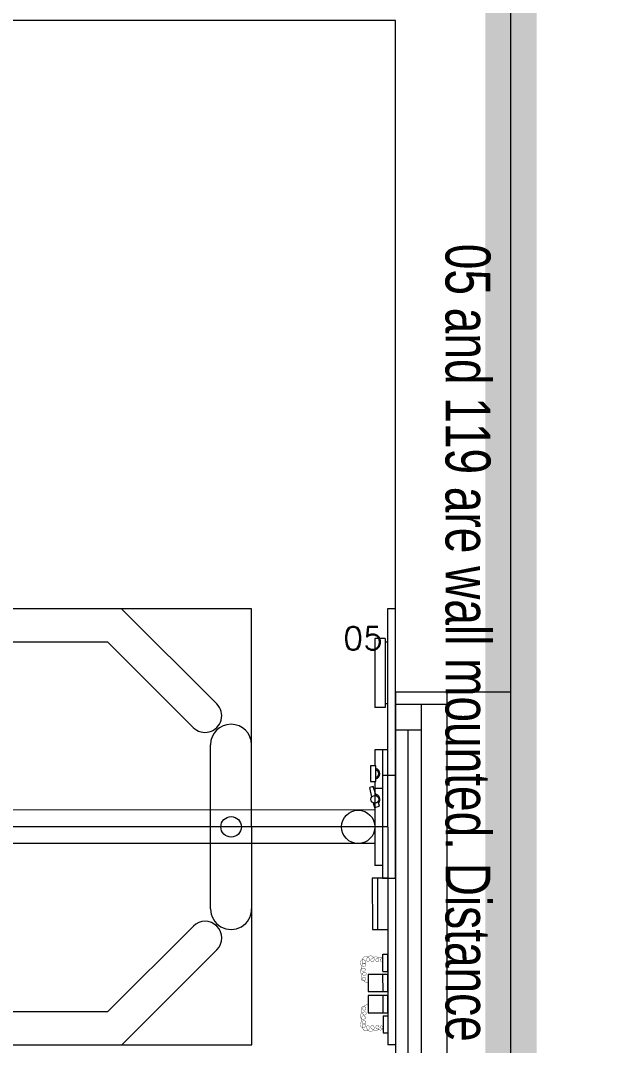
# Model space of a CAD drawing. Header units: metres. Extents: x 75097 to 220762, y -1557923 to -1361206.
# Drawn here: x 174303 to 175458, y -1417277 to -1415279 of the extents above; entities that cross this region are included whole.
import ezdxf

# ---------------------------------------------------------------- set-up
doc = ezdxf.new("R2010")
doc.units = ezdxf.units.M
doc.linetypes.add('DASHED2', pattern=[0.375, 0.25, -0.125])
doc.layers.get('0').update_dxf_attribs({"lineweight": 0})
for name, color, linetype, lineweight in [('A-100 - Copy$0$Aluminum', 8, 'Continuous', 0), ('A-100 - Copy$0$Medical Equipment and Furniture', 8, 'Continuous', 0), ('A-100 - Copy$0$Medical Equipment and Furniture1', 8, 'Continuous', 5), ('A-100 - Copy$0$Proj', 8, 'Continuous', 0), ('A-100 - Copy$0$Walls', 8, 'Continuous', 0)]:
    doc.layers.add(name, color=color, linetype=linetype, lineweight=lineweight)
doc.layers.add('E-POWR', color=7, linetype='Continuous', lineweight=9, true_color=0x4e7e3e)
doc.styles.add('A-100 - Copy$0$list_ghTextstyle', font='romans.shx', dxfattribs={"height": 0.25})
doc.styles.add('A-100 - Copy$0$X3G_ENTITY_257CFD', font='swisscl.ttf', dxfattribs={"height": 200})

# ---------------------------------------------------------------- blocks, each defined once
blk = doc.blocks.new('*X149')
for p, q in [((5, 3), (5, 3)), ((5, 3), (5, 3)), ((5, 3), (5, 3)), ((5, 3), (5, 3)), ((5, 3), (5, 3)), ((5, 3), (5, 3)), ((5, 3), (5, 3)), ((5, 3), (5, 3)), ((5, 3), (5, 3)), ((5, 3), (5, 3)), ((5, 3), (5, 3)), ((5, 3), (5, 3)), ((5, 3), (5, 3)), ((5, 3), (5, 3)), ((5, 3), (5, 3)), ((5, 3), (5, 3)), ((5, 3), (5, 3)), ((5, 3), (5, 3)), ((5, 3), (5, 3)), ((5, 3), (5, 3)), ((5, 3), (5, 3)), ((5, 3), (5, 3)), ((5, 3), (5, 3)), ((5, 3), (5, 3)), ((5, 3), (5, 3)), ((5, 3), (5, 3)), ((5, 3), (5, 3)), ((5, 3), (5, 3)), ((5, 3), (5, 3)), ((5, 3), (5, 3)), ((5, 3), (5, 3)), ((5, 3), (5, 3)), ((5, 3), (5, 3)), ((5, 3), (5, 3)), ((5, 3), (5, 3)), ((5, 3), (5, 3)), ((5, 3), (5, 3)), ((5, 3), (5, 3)), ((5, 3), (5, 3)), ((5, 3), (5, 3)), ((5, 3), (5, 3)), ((5, 3), (5, 3)), ((5, 3), (5, 3)), ((5, 3), (5, 3)), ((5, 3), (5, 3)), ((5, 3), (5, 3)), ((5, 3), (5, 3)), ((5, 3), (5, 3)), ((5, 3), (5, 3)), ((5, 3), (5, 3)), ((5, 3), (5, 3)), ((5, 3), (5, 3)), ((5, 3), (5, 3)), ((5, 3), (5, 3)), ((5, 3), (5, 3)), ((5, 3), (5, 3)), ((5, 3), (5, 3)), ((5, 3), (5, 3)), ((5, 3), (5, 3)), ((5, 3), (5, 3)), ((5, 3), (5, 3)), ((5, 3), (5, 3)), ((5, 3), (5, 3)), ((5, 3), (5, 3)), ((5, 3), (5, 3)), ((5, 3), (5, 3)), ((6, 3), (5, 3)), ((5, 3), (5, 3)), ((6, 3), (5, 3)), ((5, 3), (5, 3)), ((6, 3), (5, 3)), ((5, 3), (5, 3)), ((6, 3), (5, 3)), ((5, 3), (5, 3)), ((5, 3), (5, 3)), ((5, 3), (5, 3)), ((5, 3), (5, 3)), ((5, 3), (5, 3)), ((5, 3), (5, 3)), ((5, 3), (5, 3)), ((5, 3), (5, 3)), ((5, 3), (5, 3)), ((5, 3), (5, 3)), ((5, 3), (5, 3)), ((5, 3), (5, 3)), ((5, 3), (5, 3)), ((5, 3), (5, 3)), ((5, 3), (5, 3)), ((5, 3), (5, 3)), ((5, 3), (5, 3)), ((5, 3), (5, 3)), ((5, 3), (5, 3)), ((5, 3), (5, 3)), ((5, 3), (5, 3)), ((5, 3), (5, 3)), ((5, 3), (5, 3)), ((6, 3), (6, 3)), ((6, 3), (6, 3)), ((6, 3), (6, 3)), ((6, 3), (6, 3)), ((6, 3), (6, 3)), ((6, 3), (6, 3)), ((6, 3), (6, 3)), ((6, 3), (6, 3)), ((6, 3), (6, 3)), ((6, 3), (6, 3)), ((6, 3), (6, 3)), ((6, 3), (6, 3)), ((6, 3), (6, 3)), ((6, 3), (6, 3)), ((6, 3), (6, 3)), ((6, 3), (6, 3)), ((6, 3), (6, 3)), ((6, 3), (6, 3)), ((6, 3), (6, 3)), ((6, 3), (6, 3)), ((6, 3), (6, 3)), ((6, 3), (6, 3)), ((6, 3), (6, 3)), ((6, 3), (6, 3)), ((6, 3), (6, 3)), ((6, 3), (6, 3)), ((6, 3), (6, 3)), ((6, 3), (6, 3)), ((6, 3), (6, 3)), ((6, 3), (6, 3)), ((6, 3), (6, 3)), ((6, 3), (6, 3)), ((6, 3), (6, 3)), ((6, 3), (6, 3)), ((6, 3), (6, 3)), ((6, 3), (6, 3)), ((6, 3), (6, 3)), ((6, 3), (6, 3)), ((6, 3), (6, 3)), ((6, 3), (6, 3)), ((6, 3), (6, 3)), ((6, 3), (6, 3)), ((6, 3), (6, 3)), ((6, 3), (6, 3)), ((6, 3), (6, 3)), ((6, 3), (6, 3)), ((6, 3), (6, 3)), ((6, 3), (6, 3)), ((6, 3), (6, 3)), ((6, 3), (6, 3)), ((6, 3), (6, 3)), ((6, 3), (6, 3)), ((6, 3), (6, 3)), ((6, 3), (6, 3)), ((6, 3), (6, 3)), ((6, 3), (6, 3)), ((6, 3), (6, 3)), ((6, 3), (6, 3)), ((6, 3), (6, 3)), ((6, 3), (6, 3)), ((6, 3), (6, 3)), ((6, 3), (6, 3)), ((6, 3), (6, 3)), ((6, 3), (6, 3)), ((6, 3), (6, 3)), ((6, 3), (6, 3)), ((6, 3), (6, 3)), ((6, 3), (6, 3)), ((6, 3), (6, 3)), ((6, 3), (6, 3)), ((6, 3), (6, 3)), ((6, 3), (6, 3)), ((6, 3), (6, 3)), ((6, 3), (6, 3)), ((6, 3), (6, 3)), ((6, 3), (6, 3)), ((6, 3), (6, 3)), ((6, 3), (6, 3)), ((6, 3), (6, 3)), ((6, 3), (6, 3)), ((6, 3), (6, 3)), ((6, 3), (6, 3)), ((6, 3), (6, 3)), ((6, 3), (6, 3)), ((6, 3), (6, 3)), ((6, 3), (6, 3)), ((6, 3), (6, 3)), ((6, 3), (6, 3)), ((6, 3), (6, 3)), ((6, 3), (6, 3)), ((6, 3), (6, 3)), ((6, 3), (6, 3)), ((6, 3), (6, 3)), ((6, 3), (6, 3)), ((6, 3), (6, 3)), ((6, 3), (6, 3)), ((6, 3), (6, 3)), ((6, 3), (6, 3)), ((6, 3), (6, 3)), ((6, 3), (6, 3)), ((6, 3), (6, 3)), ((6, 3), (6, 3)), ((6, 3), (6, 3)), ((6, 3), (6, 3)), ((6, 3), (6, 3)), ((6, 3), (6, 3)), ((6, 3), (6, 3)), ((6, 3), (6, 3)), ((6, 3), (6, 3)), ((6, 3), (6, 3)), ((6, 3), (6, 3)), ((6, 3), (6, 3)), ((6, 3), (6, 3)), ((6, 3), (6, 3)), ((6, 3), (6, 3)), ((6, 3), (6, 3)), ((6, 3), (6, 3)), ((6, 3), (6, 3)), ((6, 3), (6, 3)), ((6, 3), (6, 3)), ((6, 3), (6, 3)), ((6, 3), (6, 3)), ((6, 3), (6, 3)), ((6, 3), (6, 3)), ((6, 3), (6, 3)), ((6, 3), (6, 3)), ((6, 3), (6, 3)), ((6, 3), (6, 3)), ((6, 3), (6, 3)), ((6, 3), (6, 3)), ((6, 3), (6, 3)), ((6, 3), (6, 3)), ((6, 3), (6, 3)), ((6, 3), (6, 3)), ((6, 3), (6, 3)), ((6, 3), (6, 3)), ((6, 3), (6, 3)), ((6, 3), (6, 3)), ((6, 3), (6, 3)), ((6, 3), (6, 3)), ((6, 3), (6, 3)), ((6, 3), (6, 3)), ((6, 3), (6, 3)), ((6, 3), (6, 3)), ((6, 3), (6, 3)), ((6, 3), (6, 3)), ((6, 3), (6, 3)), ((6, 3), (6, 3)), ((6, 3), (6, 3)), ((6, 3), (6, 3)), ((6, 3), (6, 3)), ((6, 3), (6, 3)), ((6, 3), (6, 3)), ((6, 3), (6, 3)), ((6, 3), (6, 3)), ((6, 3), (6, 3)), ((6, 3), (6, 3)), ((6, 3), (6, 3)), ((6, 3), (6, 3)), ((6, 3), (6, 3)), ((6, 3), (6, 3)), ((6, 3), (6, 3)), ((6, 3), (6, 3)), ((6, 3), (6, 3)), ((6, 3), (6, 3)), ((6, 3), (6, 3)), ((6, 3), (6, 3)), ((6, 3), (6, 3)), ((6, 3), (6, 3)), ((6, 3), (6, 3)), ((6, 3), (6, 3)), ((6, 3), (6, 3)), ((6, 3), (6, 3)), ((6, 3), (6, 3)), ((6, 3), (6, 3)), ((6, 3), (6, 3)), ((6, 3), (6, 3)), ((6, 3), (6, 3)), ((6, 3), (6, 3)), ((6, 3), (6, 3)), ((6, 3), (6, 3)), ((6, 3), (6, 3)), ((6, 3), (6, 3)), ((6, 3), (6, 3)), ((6, 3), (6, 3)), ((6, 3), (6, 3)), ((6, 3), (6, 3)), ((6, 3), (6, 3)), ((6, 3), (6, 3)), ((6, 3), (6, 3)), ((6, 3), (6, 3)), ((6, 3), (6, 3)), ((6, 3), (6, 3)), ((6, 3), (6, 3)), ((6, 3), (6, 3)), ((6, 3), (6, 3)), ((6, 3), (6, 3)), ((6, 3), (6, 3)), ((6, 3), (6, 3)), ((6, 3), (6, 3)), ((6, 3), (6, 3)), ((6, 3), (6, 3)), ((6, 3), (6, 3)), ((6, 3), (6, 3)), ((6, 3), (5, 3)), ((6, 3), (5, 3)), ((6, 3), (5, 3)), ((6, 3), (5, 3)), ((6, 3), (5, 3)), ((6, 3), (6, 3)), ((6, 3), (6, 3)), ((6, 3), (6, 3)), ((6, 3), (6, 3)), ((6, 3), (6, 3)), ((6, 3), (6, 3)), ((6, 3), (6, 3)), ((6, 3), (6, 3)), ((6, 3), (6, 3)), ((6, 3), (6, 3)), ((6, 3), (6, 3)), ((6, 3), (6, 3)), ((6, 3), (6, 3)), ((6, 3), (6, 3)), ((6, 3), (6, 3)), ((6, 3), (6, 3)), ((6, 3), (6, 3)), ((6, 3), (6, 3)), ((6, 3), (6, 3)), ((6, 3), (6, 3)), ((6, 3), (6, 3)), ((6, 3), (6, 3)), ((6, 3), (6, 3)), ((6, 3), (6, 3)), ((6, 3), (6, 3)), ((6, 3), (6, 3)), ((6, 3), (6, 3)), ((6, 3), (6, 3)), ((6, 3), (6, 3)), ((6, 3), (6, 3)), ((6, 3), (6, 3)), ((6, 3), (6, 3)), ((6, 3), (6, 3)), ((6, 3), (6, 3)), ((6, 3), (6, 3)), ((6, 3), (6, 3)), ((6, 3), (6, 3)), ((6, 3), (6, 3)), ((6, 3), (6, 3)), ((6, 3), (6, 3)), ((6, 3), (6, 3)), ((6, 3), (6, 3)), ((6, 3), (6, 3)), ((6, 3), (6, 3)), ((6, 3), (6, 3)), ((6, 3), (6, 3)), ((6, 3), (6, 3)), ((6, 3), (6, 3)), ((6, 3), (6, 3)), ((6, 3), (6, 3)), ((6, 3), (6, 3)), ((6, 3), (6, 3)), ((6, 3), (6, 3)), ((6, 3), (6, 3)), ((6, 3), (6, 3)), ((6, 3), (6, 3)), ((6, 3), (6, 3)), ((6, 3), (6, 3)), ((6, 3), (6, 3)), ((6, 3), (6, 3)), ((6, 3), (6, 3)), ((6, 3), (6, 3)), ((6, 3), (6, 3)), ((6, 3), (6, 3)), ((6, 3), (6, 3)), ((6, 3), (6, 3)), ((6, 3), (6, 3)), ((6, 3), (6, 3)), ((6, 3), (6, 3)), ((6, 3), (6, 3)), ((6, 3), (6, 3)), ((6, 3), (6, 3)), ((6, 3), (6, 3)), ((6, 3), (6, 3)), ((6, 3), (6, 3)), ((6, 3), (6, 3)), ((6, 3), (6, 3)), ((6, 3), (6, 3)), ((6, 3), (6, 3)), ((6, 3), (6, 3)), ((6, 3), (6, 3)), ((6, 3), (6, 3)), ((6, 3), (6, 3)), ((6, 3), (6, 3)), ((6, 3), (6, 3)), ((6, 3), (6, 3)), ((6, 3), (6, 3)), ((6, 3), (6, 3)), ((6, 3), (6, 3)), ((6, 3), (6, 3)), ((6, 3), (6, 3)), ((6, 3), (6, 3)), ((6, 3), (6, 3)), ((6, 3), (6, 3)), ((6, 3), (6, 3)), ((6, 3), (6, 3)), ((6, 3), (6, 3)), ((6, 3), (6, 3)), ((6, 3), (6, 3)), ((6, 3), (6, 3)), ((6, 3), (6, 3)), ((6, 3), (6, 3)), ((6, 3), (6, 3)), ((6, 3), (6, 3)), ((6, 3), (6, 3)), ((6, 3), (6, 3)), ((6, 3), (6, 3)), ((6, 3), (6, 3)), ((6, 3), (6, 3)), ((6, 3), (6, 3)), ((6, 3), (6, 3)), ((6, 3), (6, 3)), ((6, 3), (6, 3)), ((6, 3), (6, 3)), ((6, 3), (6, 3)), ((6, 3), (6, 3)), ((6, 3), (6, 3)), ((6, 3), (6, 3)), ((6, 3), (6, 3)), ((6, 3), (6, 3)), ((6, 3), (6, 3)), ((6, 3), (6, 3)), ((6, 3), (6, 3)), ((6, 3), (6, 3)), ((6, 3), (6, 3)), ((6, 3), (6, 3)), ((6, 3), (6, 3)), ((6, 3), (6, 3)), ((6, 3), (6, 3)), ((6, 3), (6, 3)), ((6, 3), (6, 3)), ((6, 3), (6, 3)), ((6, 3), (6, 3)), ((6, 3), (6, 3)), ((6, 3), (6, 3)), ((6, 3), (6, 3)), ((6, 3), (6, 3)), ((6, 3), (6, 3)), ((6, 3), (6, 3)), ((6, 3), (6, 3)), ((6, 3), (6, 3)), ((6, 3), (6, 3)), ((6, 3), (6, 3)), ((6, 3), (6, 3)), ((6, 3), (6, 3)), ((6, 3), (6, 3)), ((6, 3), (6, 3)), ((6, 3), (6, 3)), ((6, 3), (6, 3)), ((6, 3), (6, 3)), ((6, 3), (6, 3)), ((6, 3), (6, 3)), ((6, 3), (6, 3)), ((6, 3), (6, 3)), ((6, 3), (6, 3)), ((6, 3), (6, 3)), ((6, 3), (6, 3)), ((6, 3), (6, 3)), ((6, 3), (6, 3)), ((6, 3), (6, 3)), ((6, 3), (6, 3)), ((6, 3), (6, 3)), ((6, 3), (6, 3)), ((6, 3), (6, 3)), ((6, 3), (6, 3)), ((6, 3), (6, 3)), ((6, 3), (6, 3)), ((6, 3), (6, 3)), ((6, 3), (6, 3)), ((6, 3), (6, 3)), ((6, 3), (6, 3)), ((6, 3), (6, 3)), ((6, 3), (6, 3)), ((6, 3), (6, 3)), ((6, 3), (6, 3)), ((6, 3), (6, 3)), ((6, 3), (6, 3)), ((6, 3), (6, 3)), ((6, 3), (6, 3)), ((6, 3), (6, 3)), ((6, 3), (6, 3)), ((6, 3), (6, 3)), ((6, 3), (6, 3)), ((6, 3), (6, 3)), ((6, 3), (6, 3)), ((6, 3), (6, 3)), ((6, 3), (6, 3)), ((6, 3), (6, 3)), ((6, 3), (6, 3)), ((6, 3), (6, 3)), ((6, 3), (6, 3)), ((6, 3), (6, 3)), ((6, 3), (6, 3)), ((6, 3), (6, 3)), ((6, 3), (6, 3)), ((6, 3), (6, 3)), ((6, 3), (6, 3)), ((6, 3), (6, 3)), ((6, 3), (6, 3)), ((6, 3), (6, 3)), ((6, 3), (6, 3)), ((6, 3), (6, 3)), ((6, 3), (6, 3)), ((6, 3), (6, 3)), ((6, 3), (6, 3)), ((6, 3), (6, 3)), ((6, 3), (6, 3)), ((6, 3), (6, 3)), ((6, 3), (6, 3)), ((6, 3), (6, 3)), ((6, 3), (6, 3)), ((6, 3), (6, 3)), ((6, 3), (6, 3)), ((6, 3), (6, 3)), ((6, 3), (6, 3)), ((6, 3), (6, 3)), ((6, 3), (6, 3)), ((6, 3), (6, 3)), ((6, 3), (6, 3)), ((6, 3), (6, 3)), ((6, 3), (6, 3)), ((6, 3), (6, 3)), ((6, 3), (6, 3)), ((6, 3), (6, 3)), ((6, 3), (6, 3)), ((6, 3), (6, 3)), ((6, 3), (6, 3)), ((6, 3), (6, 3)), ((6, 3), (6, 3)), ((6, 3), (6, 3)), ((6, 3), (6, 3)), ((6, 3), (6, 3)), ((6, 3), (6, 3)), ((6, 3), (6, 3)), ((6, 3), (6, 3)), ((6, 3), (6, 3)), ((6, 3), (6, 3)), ((6, 3), (6, 3)), ((6, 3), (6, 3)), ((6, 3), (6, 3)), ((6, 3), (6, 3)), ((6, 3), (6, 3)), ((6, 3), (6, 3)), ((6, 3), (6, 3)), ((6, 3), (6, 3)), ((6, 3), (6, 3)), ((6, 3), (6, 3)), ((6, 3), (6, 3)), ((6, 3), (6, 3)), ((6, 3), (6, 3)), ((6, 3), (6, 3)), ((6, 3), (6, 3)), ((6, 3), (6, 3)), ((6, 3), (6, 3)), ((6, 3), (6, 3)), ((6, 3), (6, 3)), ((6, 3), (6, 3)), ((6, 3), (6, 3)), ((6, 3), (6, 3)), ((6, 3), (6, 3)), ((6, 3), (6, 3)), ((6, 3), (6, 3)), ((6, 3), (6, 3)), ((6, 3), (6, 3)), ((6, 3), (6, 3)), ((6, 3), (6, 3)), ((6, 3), (6, 3)), ((6, 3), (6, 3)), ((6, 3), (6, 3)), ((6, 3), (6, 3)), ((6, 3), (6, 3)), ((6, 3), (6, 3)), ((6, 3), (6, 3)), ((6, 3), (6, 3)), ((6, 3), (6, 3)), ((6, 3), (6, 3)), ((6, 3), (6, 3)), ((6, 3), (6, 3)), ((6, 3), (6, 3)), ((6, 3), (6, 3)), ((6, 3), (6, 3)), ((6, 3), (6, 3)), ((6, 3), (6, 3)), ((6, 3), (6, 3)), ((6, 3), (6, 3)), ((6, 3), (6, 3)), ((6, 3), (6, 3)), ((6, 3), (6, 3)), ((6, 3), (6, 3)), ((6, 3), (6, 3)), ((6, 3), (6, 3)), ((6, 3), (6, 3)), ((6, 3), (6, 3)), ((6, 3), (6, 3)), ((6, 3), (6, 3)), ((6, 3), (6, 3)), ((6, 3), (6, 3)), ((6, 3), (6, 3)), ((6, 3), (6, 3)), ((6, 3), (6, 3)), ((6, 3), (6, 3)), ((6, 3), (6, 3)), ((6, 3), (6, 3)), ((6, 3), (6, 3)), ((6, 3), (6, 3)), ((6, 3), (6, 3)), ((6, 3), (6, 3)), ((6, 3), (6, 3)), ((6, 3), (6, 3)), ((6, 3), (6, 3)), ((6, 3), (6, 3)), ((6, 3), (6, 3)), ((6, 3), (6, 3)), ((6, 3), (6, 3)), ((6, 3), (6, 3)), ((6, 3), (6, 3)), ((6, 3), (6, 3))]:
    blk.add_line(p, q)
blk = doc.blocks.new('*X150')
for p, q in [((13, 1), (13, 1)), ((13, 1), (13, 1)), ((13, 1), (13, 1)), ((13, 1), (13, 1)), ((13, 1), (13, 1)), ((13, 1), (13, 1)), ((13, 1), (13, 1)), ((13, 1), (13, 1)), ((13, 1), (13, 1)), ((13, 1), (13, 1)), ((13, 1), (13, 1)), ((13, 1), (13, 1)), ((13, 1), (13, 1)), ((13, 1), (13, 1)), ((13, 1), (13, 1)), ((13, 1), (14, 1)), ((13, 1), (14, 1)), ((13, 1), (14, 1)), ((13, 1), (13, 1)), ((13, 1), (13, 1)), ((13, 1), (13, 1)), ((13, 1), (13, 1)), ((13, 1), (13, 1)), ((13, 1), (13, 1)), ((13, 1), (13, 1)), ((13, 1), (13, 1)), ((13, 1), (13, 1)), ((13, 1), (13, 1)), ((13, 1), (13, 1)), ((13, 1), (13, 1)), ((13, 1), (13, 1)), ((13, 1), (13, 1)), ((13, 1), (13, 1)), ((13, 1), (13, 1)), ((13, 1), (13, 1)), ((13, 1), (13, 1)), ((13, 1), (13, 1)), ((13, 1), (13, 1)), ((13, 1), (13, 1)), ((13, 1), (13, 1)), ((13, 1), (13, 1)), ((13, 1), (13, 1)), ((13, 1), (13, 1)), ((13, 1), (13, 1)), ((13, 1), (13, 1)), ((13, 1), (13, 1)), ((13, 1), (13, 1)), ((13, 1), (13, 1)), ((13, 1), (13, 1)), ((13, 1), (13, 1)), ((13, 1), (13, 1)), ((13, 1), (13, 1)), ((13, 1), (13, 1)), ((13, 1), (13, 1)), ((13, 1), (13, 1)), ((13, 1), (13, 1)), ((13, 1), (13, 1)), ((13, 1), (13, 1)), ((13, 1), (13, 1)), ((13, 1), (13, 1)), ((13, 1), (13, 1)), ((13, 1), (13, 1)), ((13, 1), (13, 1)), ((13, 1), (13, 1)), ((13, 1), (13, 1)), ((13, 1), (13, 1)), ((13, 1), (13, 1)), ((13, 1), (13, 1)), ((13, 1), (13, 1)), ((13, 1), (13, 1)), ((13, 1), (13, 1)), ((13, 1), (13, 1)), ((13, 1), (13, 1)), ((13, 1), (13, 1)), ((13, 1), (13, 1)), ((13, 1), (13, 1)), ((13, 1), (13, 1)), ((13, 1), (13, 1)), ((13, 1), (13, 1)), ((13, 1), (13, 1)), ((13, 1), (13, 1)), ((13, 1), (13, 1)), ((13, 1), (13, 1)), ((13, 1), (13, 1)), ((13, 1), (13, 1)), ((13, 1), (13, 1)), ((13, 1), (13, 1)), ((13, 1), (13, 1)), ((13, 1), (13, 1)), ((13, 1), (13, 1)), ((13, 1), (13, 1)), ((13, 1), (13, 1)), ((13, 1), (13, 1)), ((13, 1), (13, 1)), ((13, 1), (13, 1)), ((13, 1), (13, 1)), ((13, 1), (13, 1)), ((13, 1), (13, 1)), ((13, 1), (13, 1)), ((13, 1), (13, 1)), ((13, 1), (13, 1)), ((13, 1), (13, 1)), ((13, 1), (13, 1)), ((13, 1), (13, 1)), ((13, 1), (13, 1)), ((13, 1), (13, 1)), ((13, 1), (13, 1)), ((13, 1), (13, 1)), ((13, 1), (13, 1)), ((13, 1), (13, 1)), ((13, 1), (13, 1)), ((13, 1), (13, 1)), ((13, 1), (13, 1)), ((13, 1), (13, 1)), ((13, 1), (13, 1)), ((13, 1), (13, 1)), ((13, 1), (13, 1)), ((13, 1), (13, 1)), ((13, 1), (13, 1)), ((13, 1), (13, 1)), ((13, 1), (13, 1)), ((13, 1), (13, 1)), ((13, 1), (13, 1)), ((13, 1), (14, 1)), ((13, 0), (13, 0)), ((13, 0), (13, 0)), ((13, 0), (13, 0)), ((13, 0), (13, 0)), ((13, 0), (13, 0)), ((13, 0), (13, 0)), ((13, 0), (13, 0)), ((13, 0), (13, 0)), ((13, 0), (13, 0)), ((13, 0), (13, 0)), ((13, 0), (13, 0)), ((13, 0), (13, 0)), ((13, 0), (13, 0)), ((13, 0), (13, 0)), ((13, 0), (13, 0)), ((13, 0), (13, 0)), ((13, 0), (13, 0)), ((13, 0), (13, 0)), ((13, 0), (13, 0)), ((13, 0), (13, 0)), ((13, 0), (13, 0)), ((13, 0), (13, 0)), ((13, 0), (13, 0)), ((13, 0), (13, 0)), ((13, 0), (13, 0)), ((13, 0), (13, 0)), ((13, 0), (13, 0)), ((13, 0), (13, 0)), ((13, 0), (13, 0)), ((13, 0), (13, 0)), ((13, 0), (13, 0)), ((13, 0), (13, 0)), ((13, 0), (13, 0)), ((13, 0), (13, 0)), ((13, 0), (13, 0)), ((13, 0), (13, 0)), ((13, 0), (13, 0)), ((13, 0), (13, 0)), ((13, 0), (13, 0)), ((13, 0), (13, 0)), ((13, 0), (13, 0)), ((13, 0), (13, 0)), ((13, 0), (13, 0)), ((13, 0), (13, 0)), ((13, 0), (13, 0)), ((13, 0), (13, 0)), ((13, 0), (13, 0)), ((13, 0), (13, 0)), ((13, 0), (14, 0)), ((13, 0), (14, 0)), ((13, 0), (13, 0)), ((13, 0), (14, 0)), ((14, 1), (14, 1)), ((14, 1), (14, 1)), ((14, 1), (14, 1)), ((14, 1), (14, 1)), ((14, 1), (14, 1)), ((14, 1), (14, 1)), ((14, 1), (14, 1)), ((14, 1), (14, 1)), ((14, 1), (14, 1)), ((14, 1), (14, 1)), ((14, 1), (14, 1)), ((14, 1), (14, 1)), ((14, 1), (14, 1)), ((14, 1), (14, 1)), ((14, 1), (14, 1)), ((14, 1), (14, 1)), ((14, 1), (14, 1)), ((14, 1), (14, 1)), ((14, 1), (14, 1)), ((14, 1), (14, 1)), ((14, 1), (14, 1)), ((14, 1), (14, 1)), ((14, 1), (14, 1)), ((14, 1), (14, 1)), ((14, 1), (14, 1)), ((14, 1), (14, 1)), ((14, 1), (14, 1)), ((14, 1), (14, 1)), ((14, 1), (14, 1)), ((14, 1), (14, 1)), ((14, 1), (14, 1)), ((14, 1), (14, 1)), ((14, 1), (14, 1)), ((14, 1), (14, 1)), ((14, 1), (14, 1)), ((14, 1), (14, 1)), ((14, 1), (14, 1)), ((14, 1), (14, 1)), ((14, 1), (14, 1)), ((14, 1), (14, 1)), ((14, 1), (14, 1)), ((14, 1), (14, 1)), ((14, 1), (14, 1)), ((14, 1), (14, 1)), ((14, 1), (14, 1)), ((14, 1), (14, 1)), ((14, 1), (14, 1)), ((14, 1), (14, 1)), ((14, 1), (14, 1)), ((14, 1), (14, 1)), ((14, 1), (14, 1)), ((14, 1), (14, 1)), ((14, 1), (14, 1)), ((14, 1), (14, 1)), ((14, 1), (14, 1)), ((14, 1), (14, 1)), ((14, 1), (14, 1)), ((14, 1), (14, 1)), ((14, 1), (14, 1)), ((14, 1), (14, 1)), ((14, 1), (14, 1)), ((14, 1), (14, 1)), ((14, 1), (14, 1)), ((14, 1), (14, 1)), ((14, 1), (14, 1)), ((14, 1), (14, 1)), ((14, 1), (14, 1)), ((14, 1), (14, 1)), ((14, 1), (14, 1)), ((14, 1), (14, 1)), ((14, 1), (14, 1)), ((14, 1), (14, 1)), ((14, 1), (14, 1)), ((14, 1), (14, 1)), ((14, 1), (14, 1)), ((14, 1), (14, 1)), ((14, 1), (14, 1)), ((14, 1), (14, 1)), ((14, 1), (14, 1)), ((14, 1), (14, 1)), ((14, 1), (14, 1)), ((14, 1), (14, 1)), ((14, 1), (14, 1)), ((14, 1), (14, 1)), ((14, 1), (14, 1)), ((14, 1), (14, 1)), ((14, 1), (14, 1)), ((14, 1), (14, 1)), ((14, 1), (14, 1)), ((14, 1), (14, 1)), ((14, 1), (14, 1)), ((14, 1), (14, 1)), ((14, 1), (14, 1)), ((14, 1), (14, 1)), ((14, 0), (14, 0)), ((14, 0), (14, 0)), ((14, 0), (14, 0)), ((14, 0), (14, 0)), ((14, 0), (14, 0)), ((14, 0), (14, 0)), ((14, 0), (14, 0)), ((14, 0), (14, 0)), ((14, 0), (14, 0)), ((14, 0), (14, 0)), ((14, 0), (14, 0)), ((14, 0), (14, 0)), ((14, 0), (14, 0)), ((14, 0), (14, 0)), ((14, 0), (14, 0)), ((14, 0), (14, 0)), ((14, 0), (14, 0)), ((14, 0), (14, 0)), ((14, 0), (14, 0)), ((14, 0), (14, 0)), ((14, 0), (14, 0)), ((14, 0), (14, 0)), ((14, 0), (14, 0)), ((14, 0), (14, 0)), ((14, 0), (14, 0)), ((14, 0), (14, 0)), ((14, 0), (14, 0)), ((14, 0), (14, 0)), ((14, 0), (14, 0)), ((14, 0), (14, 0)), ((14, 0), (14, 0)), ((14, 0), (14, 0)), ((14, 0), (14, 0)), ((14, 0), (14, 0)), ((14, 0), (14, 0)), ((14, 0), (14, 0)), ((14, 0), (14, 0)), ((14, 0), (14, 0)), ((14, 0), (14, 0)), ((14, 0), (14, 0)), ((14, 0), (14, 0)), ((14, 0), (14, 0)), ((14, 0), (14, 0)), ((14, 0), (14, 0)), ((14, 0), (14, 0)), ((14, 0), (14, 0)), ((14, 0), (14, 0)), ((14, 0), (14, 0)), ((13, 0), (13, 0)), ((13, 0), (14, 0)), ((13, 0), (13, 0)), ((13, 0), (14, 0)), ((13, 0), (13, 0)), ((13, 0), (14, 0)), ((13, 0), (13, 0)), ((13, 0), (13, 0)), ((13, 0), (13, 0)), ((13, 0), (13, 0)), ((13, 0), (14, 0)), ((13, 0), (13, 0)), ((13, 0), (14, 0)), ((13, 0), (13, 0)), ((13, 0), (14, 0)), ((13, 0), (13, 0)), ((13, 0), (14, 0)), ((13, 0), (13, 0)), ((13, 0), (14, 0)), ((13, 0), (13, 0)), ((13, 0), (14, 0)), ((13, 0), (13, 0)), ((13, 0), (14, 0)), ((13, 0), (13, 0)), ((13, 0), (13, 0)), ((13, 0), (13, 0)), ((13, 0), (14, 0)), ((13, 0), (13, 0)), ((13, 0), (14, 0)), ((13, 0), (13, 0)), ((13, 0), (14, 0)), ((13, 0), (13, 0)), ((13, 0), (14, 0)), ((13, 0), (13, 0)), ((13, 0), (13, 0)), ((13, 0), (13, 0)), ((13, 0), (13, 0)), ((13, 0), (13, 0)), ((13, 0), (13, 0)), ((13, 0), (13, 0)), ((13, 0), (13, 0)), ((13, 0), (13, 0)), ((13, 0), (13, 0)), ((13, 0), (13, 0)), ((13, 0), (13, 0)), ((13, 0), (13, 0)), ((13, 0), (13, 0)), ((13, 0), (13, 0)), ((13, 0), (13, 0)), ((13, 0), (13, 0)), ((13, 0), (13, 0)), ((13, 0), (13, 0)), ((13, 0), (13, 0)), ((13, 0), (13, 0)), ((13, 0), (13, 0)), ((13, 0), (13, 0)), ((13, 0), (13, 0)), ((13, 0), (13, 0)), ((13, 0), (13, 0)), ((13, 0), (13, 0)), ((13, 0), (13, 0)), ((13, 0), (13, 0)), ((13, 0), (13, 0)), ((13, 0), (13, 0)), ((13, -1), (13, -1)), ((13, -1), (13, -1)), ((13, -1), (13, -1)), ((13, -1), (13, -1)), ((13, -1), (13, -1)), ((13, -1), (14, -1)), ((13, -1), (13, -1)), ((14, 0), (14, 0)), ((14, 0), (14, 0)), ((14, 0), (14, 0)), ((14, 0), (14, 0)), ((14, 0), (14, 0)), ((14, 0), (14, 0)), ((14, 0), (14, 0)), ((14, 0), (14, 0)), ((14, 0), (14, 0)), ((14, 0), (14, 0)), ((14, 0), (14, 0)), ((14, 0), (14, 0)), ((14, 0), (14, 0)), ((14, 0), (14, 0)), ((14, 0), (14, 0)), ((13, 0), (14, 0)), ((14, 0), (14, 0)), ((14, 0), (14, 0)), ((14, 0), (14, 0)), ((14, 0), (14, 0)), ((14, 0), (14, 0)), ((14, 0), (14, 0)), ((14, 0), (14, 0)), ((14, 0), (14, 0)), ((14, 0), (14, 0)), ((14, 0), (14, 0)), ((14, 0), (14, 0)), ((14, 0), (14, 0)), ((14, 0), (14, 0)), ((14, 0), (14, 0)), ((14, 0), (14, 0)), ((14, 0), (14, 0)), ((14, 0), (14, 0)), ((14, 0), (14, 0)), ((14, 0), (14, 0)), ((14, 0), (14, 0)), ((14, 0), (14, 0)), ((14, 0), (14, 0)), ((14, 0), (14, 0)), ((14, 0), (14, 0)), ((14, 0), (14, 0)), ((14, 0), (14, 0)), ((14, 0), (14, 0)), ((14, 0), (14, 0)), ((14, 0), (14, 0)), ((14, 0), (14, 0)), ((14, 0), (14, 0)), ((14, 0), (14, 0)), ((14, 0), (14, 0)), ((14, 0), (14, 0)), ((14, -1), (14, -1)), ((14, -1), (14, -1)), ((14, -1), (14, -1)), ((14, -1), (14, -1)), ((14, -1), (14, -1))]:
    blk.add_line(p, q)
blk = doc.blocks.new('A-100 - Copy$0$HF16786E-P')
at = {"layer": 'A-100 - Copy$0$Medical Equipment and Furniture1'}
for p, q in [((0, 0.425), (-2.14, 0.425)), ((-0.2531, 0.425), (-0.0678, 0.2397)), ((0, -0.425), (0, 0.425)), ((-0.28, 0.36), (-1.86, 0.36)), ((-0.28, 0.36), (-0.1137, 0.1937)), ((-0.08, -0.16), (-0.08, 0.16)), ((-0.1136, -0.1936), (-0.28, -0.36)), ((-0.0676, -0.2396), (-0.2531, -0.425)), ((-1.86, -0.36), (-0.28, -0.36)), ((-2.14, -0.425), (0, -0.425))]:
    blk.add_line(p, q, dxfattribs=at)
for points in [[(0, 0.425), (0, 0.425), (0, 0.425), (0, 0.425), (0, 0.425), (0, 0.425), (0, 0.425), (0, 0.425), (0, 0.425), (0, 0.425), (0, 0.425), (0, 0.425), (0, 0.425), (0, 0.425), (0, 0.425), (0, 0.425), (0, 0.425), (0, 0.425), (0, 0.425), (0, 0.425), (0, 0.425), (0, 0.425), (0, 0.425), (0, 0.425), (0, 0.425), (0, 0.425), (0, 0.425), (0, 0.425), (0, 0.425), (0, 0.425), (0, 0.425), (0, 0.425), (0, 0.425), (0, 0.425), (0, 0.425), (0, 0.425), (0, 0.425), (0, 0.425), (0, 0.425), (0, 0.425), (0, 0.425), (0, 0.425), (0, 0.425), (0, 0.425), (0, 0.425), (0, 0.425), (0, 0.425), (0, 0.425), (0, 0.425), (0, 0.425), (0, 0.425), (0, 0.425), (0, 0.425), (0, 0.425), (0, 0.425), (0, 0.425), (0, 0.425), (0, 0.425), (0, 0.425), (0, 0.425), (0, 0.425), (0, 0.425), (0, 0.425), (0, 0.425), (0, 0.425), (0, 0.425), (0, 0.425), (0, 0.425), (0, 0.425), (0, 0.425), (0, 0.425), (0, 0.425), (0, 0.425), (0, 0.425), (0, 0.425), (0, 0.425), (0, 0.425), (0, 0.425), (0, 0.425), (0, 0.425), (0, 0.425), (0, 0.425), (0, 0.425), (0, 0.425), (0, 0.425), (0, 0.425), (0, 0.425), (0, 0.425), (0, 0.425), (0, 0.425), (0, 0.425), (0, 0.425), (0, 0.425), (0, 0.425), (0, 0.425), (0, 0.425), (0, 0.425), (0, 0.425), (0, 0.425), (0, 0.425), (0, 0.425), (0, 0.425), (0, 0.425), (0, 0.425), (0, 0.425), (0, 0.425), (0, 0.425), (0, 0.425), (0, 0.425), (0, 0.425), (0, 0.425), (0, 0.425), (0, 0.425), (0, 0.425), (0, 0.425), (0, 0.425), (0, 0.425), (0, 0.425), (0, 0.425), (0, 0.425), (0, 0.425), (0, 0.425), (0, 0.425), (0, 0.425), (0, 0.425), (0, 0.425), (0, 0.425), (0, 0.425), (0, 0.425), (0, 0.425), (0, 0.425), (0, 0.425), (0, 0.425), (0, 0.425), (0, 0.425), (0, 0.425), (0, 0.425), (0, 0.425), (0, 0.425), (0, 0.425), (0, 0.425), (0, 0.425), (0, 0.425), (0, 0.425), (0, 0.425), (0, 0.425), (0, 0.425), (0, 0.425), (0, 0.425), (0, 0.425), (0, 0.425), (0, 0.425), (0, 0.425), (0, 0.425), (0, 0.425), (0, 0.425), (0, 0.425), (0, 0.425), (0, 0.425), (0, 0.425), (0, 0.425), (0, 0.425), (0, 0.425), (0, 0.425), (0, 0.425), (0, 0.425), (0, 0.425), (0, 0.425), (0, 0.425), (0, 0.425), (0, 0.425), (0, 0.425), (0, 0.425), (0, 0.425), (0, 0.425), (0, 0.425), (0, 0.425), (0, 0.425), (0, 0.425), (0, 0.425), (0, 0.425), (0, 0.425), (0, 0.425), (0, 0.425), (0, 0.425), (0, 0.425), (0, 0.425), (0, 0.425), (0, 0.425), (0, 0.425), (0, 0.425), (0, 0.425), (0, 0.425), (0, 0.425), (0, 0.425), (0, 0.425), (0, 0.425), (0, 0.425), (0, 0.425), (0, 0.425), (0, 0.425), (0, 0.425), (0, 0.425), (0, 0.425), (0, 0.425), (0, 0.425), (0, 0.425), (0, 0.425), (0, 0.425), (0, 0.425), (0, 0.425), (0, 0.425), (0, 0.425), (0, 0.425), (0, 0.425), (0, 0.425), (0, 0.425), (0, 0.425), (0, 0.425)], [(0, 0.425), (0, 0.425), (0, 0.425), (0, 0.425), (0, 0.425), (0, 0.425), (0, 0.425), (0, 0.425), (0, 0.425), (0, 0.425), (0, 0.425), (0, 0.425), (0, 0.425), (0, 0.425), (0, 0.425), (0, 0.425), (0, 0.425), (0, 0.425), (0, 0.425), (0, 0.425), (0, 0.425), (0, 0.425), (0, 0.425), (0, 0.425), (0, 0.425), (0, 0.425), (0, 0.425), (0, 0.425), (0, 0.425), (0, 0.425), (0, 0.425), (0, 0.425), (0, 0.425), (0, 0.425), (0, 0.425), (0, 0.425), (0, 0.425), (0, 0.425), (0, 0.425), (0, 0.425), (0, 0.425), (0, 0.425), (0, 0.425), (0, 0.425), (0, 0.425), (0, 0.425), (0, 0.425), (0, 0.425), (0, 0.425), (0, 0.425), (0, 0.425), (0, 0.425), (0, 0.425), (0, 0.425), (0, 0.425), (0, 0.425), (0, 0.425), (0, 0.425), (0, 0.425), (0, 0.425), (0, 0.425), (0, 0.425), (0, 0.425), (0, 0.425), (0, 0.425), (0, 0.425), (0, 0.425), (0, 0.425), (0, 0.425), (0, 0.425), (0, 0.425), (0, 0.425), (0, 0.425), (0, 0.425), (0, 0.425), (0, 0.425), (0, 0.425), (0, 0.425), (0, 0.425), (0, 0.425), (0, 0.425), (0, 0.425), (0, 0.425), (0, 0.425), (0, 0.425), (0, 0.425), (0, 0.425), (0, 0.425), (0, 0.425), (0, 0.425), (0, 0.425), (0, 0.425), (0, 0.425), (0, 0.425), (0, 0.425), (0, 0.425), (0, 0.425), (0, 0.425), (0, 0.425), (0, 0.425), (0, 0.425), (0, 0.425), (0, 0.425), (0, 0.425), (0, 0.425), (0, 0.425), (0, 0.425), (0, 0.425), (0, 0.425), (0, 0.425), (0, 0.425), (0, 0.425), (0, 0.425), (0, 0.425), (0, 0.425), (0, 0.425), (0, 0.425), (0, 0.425), (0, 0.425), (0, 0.425), (0, 0.425), (0, 0.425), (0, 0.425), (0, 0.425), (0, 0.425), (0, 0.425), (0, 0.425), (0, 0.425), (0, 0.425), (0, 0.425), (0, 0.425), (0, 0.425), (0, 0.425), (0, 0.425), (0, 0.425), (0, 0.425), (0, 0.425), (0, 0.425), (0, 0.425), (0, 0.425), (0, 0.425), (0, 0.425), (0, 0.425), (0, 0.425), (0, 0.425), (0, 0.425), (0, 0.425), (0, 0.425), (0, 0.425), (0, 0.425), (0, 0.425), (0, 0.425), (0, 0.425), (0, 0.425), (0, 0.425), (0, 0.425), (0, 0.425), (0, 0.425), (0, 0.425), (0, 0.425), (0, 0.425), (0, 0.425), (0, 0.425), (0, 0.425), (0, 0.425), (0, 0.425), (0, 0.425), (0, 0.425), (0, 0.425), (0, 0.425), (0, 0.425), (0, 0.425), (0, 0.425), (0, 0.425), (0, 0.425), (0, 0.425), (0, 0.425), (0, 0.425), (0, 0.425), (0, 0.425), (0, 0.425), (0, 0.425), (0, 0.425), (0, 0.425), (0, 0.425), (0, 0.425), (0, 0.425), (0, 0.425), (0, 0.425), (0, 0.425), (0, 0.425), (0, 0.425), (0, 0.425), (0, 0.425), (0, 0.425), (0, 0.425), (0, 0.425), (0, 0.425), (0, 0.425), (0, 0.425), (0, 0.425), (0, 0.425), (0, 0.425), (0, 0.425), (0, 0.425), (0, 0.425), (0, 0.425), (0, 0.425), (0, 0.425), (0, 0.425), (0, 0.425), (0, 0.425), (0, 0.425), (0, 0.425)], [(0, 0.425), (0, 0.425), (0, 0.425), (0, 0.425), (0, 0.425), (0, 0.425), (0, 0.425), (0, 0.425), (0, 0.425), (0, 0.425), (0, 0.425), (0, 0.425), (0, 0.425), (0, 0.425), (0, 0.425), (0, 0.425), (0, 0.425), (0, 0.425), (0, 0.425), (0, 0.425), (0, 0.425), (0, 0.425), (0, 0.425), (0, 0.425), (0, 0.425), (0, 0.425), (0, 0.425), (0, 0.425), (0, 0.425), (0, 0.425), (0, 0.425), (0, 0.425), (0, 0.425), (0, 0.425), (0, 0.425), (0, 0.425), (0, 0.425), (0, 0.425), (0, 0.425), (0, 0.425), (0, 0.425), (0, 0.425), (0, 0.425), (0, 0.425), (0, 0.425), (0, 0.425), (0, 0.425), (0, 0.425), (0, 0.425), (0, 0.425), (0, 0.425), (0, 0.425), (0, 0.425), (0, 0.425), (0, 0.425), (0, 0.425), (0, 0.425), (0, 0.425), (0, 0.425), (0, 0.425), (0, 0.425), (0, 0.425), (0, 0.425), (0, 0.425), (0, 0.425), (0, 0.425), (0, 0.425), (0, 0.425), (0, 0.425), (0, 0.425), (0, 0.425), (0, 0.425), (0, 0.425), (0, 0.425), (0, 0.425), (0, 0.425), (0, 0.425), (0, 0.425), (0, 0.425), (0, 0.425), (0, 0.425), (0, 0.425), (0, 0.425), (0, 0.425), (0, 0.425), (0, 0.425), (0, 0.425), (0, 0.425), (0, 0.425), (0, 0.425), (0, 0.425), (0, 0.425), (0, 0.425), (0, 0.425), (0, 0.425), (0, 0.425), (0, 0.425), (0, 0.425), (0, 0.425), (0, 0.425), (0, 0.425), (0, 0.425), (0, 0.425), (0, 0.425), (0, 0.425), (0, 0.425), (0, 0.425), (0, 0.425), (0, 0.425), (0, 0.425), (0, 0.425), (0, 0.425), (0, 0.425), (0, 0.425), (0, 0.425), (0, 0.425), (0, 0.425), (0, 0.425), (0, 0.425), (0, 0.425), (0, 0.425), (0, 0.425), (0, 0.425), (0, 0.425), (0, 0.425), (0, 0.425), (0, 0.425), (0, 0.425), (0, 0.425), (0, 0.425), (0, 0.425), (0, 0.425), (0, 0.425), (0, 0.425), (0, 0.425), (0, 0.425), (0, 0.425), (0, 0.425), (0, 0.425), (0, 0.425), (0, 0.425), (0, 0.425), (0, 0.425), (0, 0.425), (0, 0.425), (0, 0.425), (0, 0.425), (0, 0.425), (0, 0.425), (0, 0.425), (0, 0.425), (0, 0.425), (0, 0.425), (0, 0.425), (0, 0.425), (0, 0.425), (0, 0.425), (0, 0.425), (0, 0.425), (0, 0.425), (0, 0.425), (0, 0.425), (0, 0.425), (0, 0.425), (0, 0.425), (0, 0.425), (0, 0.425), (0, 0.425), (0, 0.425), (0, 0.425), (0, 0.425), (0, 0.425), (0, 0.425), (0, 0.425), (0, 0.425), (0, 0.425), (0, 0.425), (0, 0.425), (0, 0.425), (0, 0.425), (0, 0.425), (0, 0.425), (0, 0.425), (0, 0.425), (0, 0.425), (0, 0.425), (0, 0.425), (0, 0.425), (0, 0.425), (0, 0.425), (0, 0.425), (0, 0.425), (0, 0.425), (0, 0.425), (0, 0.425), (0, 0.425), (0, 0.425), (0, 0.425), (0, 0.425), (0, 0.425), (0, 0.425), (0, 0.425), (0, 0.425), (0, 0.425), (0, 0.425), (0, 0.425), (0, 0.425), (0, 0.425), (0, 0.425), (0, 0.425), (0, 0.425), (0, 0.425), (0, 0.425), (0, 0.425), (0, 0.425), (0, 0.425), (0, 0.425), (0, 0.425), (0, 0.425), (0, 0.425), (0, 0.425), (0, 0.425), (0, 0.425), (0, 0.425), (0, 0.425), (0, 0.425), (0, 0.425), (0, 0.425), (0, 0.425), (0, 0.425), (0, 0.425), (0, 0.425), (0, 0.425), (0, 0.425), (0, 0.425), (0, 0.425), (0, 0.425), (0, 0.425), (0, 0.425), (0, 0.425), (0, 0.425), (0, 0.425), (0, 0.425), (0, 0.425), (0, 0.425), (0, 0.425), (0, 0.425), (0, 0.425), (0, 0.425), (0, 0.425), (0, 0.425), (0, 0.425), (0, 0.425), (0, 0.425), (0, 0.425), (0, 0.425), (0, 0.425), (0, 0.425), (0, 0.425), (0, 0.425), (0, 0.425), (0, 0.425), (0, 0.425), (0, 0.425), (0, 0.425), (0, 0.425), (0, 0.425), (0, 0.425), (0, 0.425), (0, 0.425), (0, 0.425), (0, 0.425), (0, 0.425), (0, 0.425), (0, 0.425), (0, 0.425), (0, 0.425)]]:
    blk.add_lwpolyline(points, close=True, dxfattribs=at)
for points in [[(0, 0.425), (0, 0.425), (0, 0.425), (0, 0.425), (0, 0.425), (0, 0.425), (0, 0.425), (0, 0.425), (0, 0.425), (0, 0.425), (0, 0.425), (0, 0.425), (0, 0.425), (0, 0.425), (0, 0.425)], [(0, 0.425), (0, 0.425), (0, 0.425), (0, 0.425), (0, 0.425), (0, 0.425), (0, 0.425), (0, 0.425), (0, 0.425), (0, 0.425), (0, 0.425), (0, 0.425), (0, 0.425), (0, 0.425), (0, 0.425), (0, 0.425), (0, 0.425), (0, 0.425), (0, 0.425), (0, 0.425), (0, 0.425), (0, 0.425), (0, 0.425), (0, 0.425), (0, 0.425), (0, 0.425), (0, 0.425), (0, 0.425), (0, 0.425), (0, 0.425), (0, 0.425), (0, 0.425), (0, 0.425), (0, 0.425), (0, 0.425), (0, 0.425), (0, 0.425), (0, 0.425), (0, 0.425), (0, 0.425), (0, 0.425), (0, 0.425), (0, 0.425), (0, 0.425), (0, 0.425), (0, 0.425), (0, 0.425), (0, 0.425), (0, 0.425), (0, 0.425), (0, 0.425), (0, 0.425), (0, 0.425), (0, 0.425), (0, 0.425), (0, 0.425), (0, 0.425), (0, 0.425), (0, 0.425), (0, 0.425), (0, 0.425), (0, 0.425), (0, 0.425), (0, 0.425), (0, 0.425), (0, 0.425), (0, 0.425), (0, 0.425), (0, 0.425), (0, 0.425), (0, 0.425), (0, 0.425), (0, 0.425), (0, 0.425), (0, 0.425), (0, 0.425), (0, 0.425), (0, 0.425), (0, 0.425), (0, 0.425), (0, 0.425), (0, 0.425), (0, 0.425), (0, 0.425), (0, 0.425), (0, 0.425), (0, 0.425), (0, 0.425), (0, 0.425)], [(0, 0.425), (0, 0.425), (0, 0.425), (0, 0.425), (0, 0.425), (0, 0.425), (0, 0.425), (0, 0.425), (0, 0.425), (0, 0.425), (0, 0.425), (0, 0.425), (0, 0.425), (0, 0.425), (0, 0.425), (0, 0.425), (0, 0.425), (0, 0.425), (0, 0.425), (0, 0.425), (0, 0.425), (0, 0.425), (0, 0.425), (0, 0.425), (0, 0.425), (0, 0.425), (0, 0.425), (0, 0.425), (0, 0.425), (0, 0.425), (0, 0.425), (0, 0.425), (0, 0.425), (0, 0.425), (0, 0.425), (0, 0.425), (0, 0.425), (0, 0.425), (0, 0.425), (0, 0.425), (0, 0.425), (0, 0.425), (0, 0.425), (0, 0.425), (0, 0.425), (0, 0.425), (0, 0.425), (0, 0.425), (0, 0.425), (0, 0.425), (0, 0.425), (0, 0.425), (0, 0.425), (0, 0.425), (0, 0.425), (0, 0.425), (0, 0.425), (0, 0.425), (0, 0.425), (0, 0.425), (0, 0.425), (0, 0.425), (0, 0.425), (0, 0.425), (0, 0.425), (0, 0.425), (0, 0.425), (0, 0.425), (0, 0.425), (0, 0.425), (0, 0.425), (0, 0.425), (0, 0.425), (0, 0.425), (0, 0.425), (0, 0.425), (0, 0.425), (0, 0.425), (0, 0.425), (0, 0.425), (0, 0.425), (0, 0.425), (0, 0.425), (0, 0.425), (0, 0.425), (0, 0.425), (0, 0.425), (0, 0.425), (0, 0.425), (0, 0.425), (0, 0.425), (0, 0.425), (0, 0.425), (0, 0.425), (0, 0.425), (0, 0.425), (0, 0.425), (0, 0.425), (0, 0.425), (0, 0.425), (0, 0.425), (0, 0.425), (0, 0.425), (0, 0.425), (0, 0.425), (0, 0.425), (0, 0.425), (0, 0.425), (0, 0.425), (0, 0.425), (0, 0.425)], [(0, 0.425), (0, 0.425), (0, 0.425), (0, 0.425), (0, 0.425), (0, 0.425), (0, 0.425), (0, 0.425), (0, 0.425), (0, 0.425), (0, 0.425), (0, 0.425), (0, 0.425), (0, 0.425), (0, 0.425), (0, 0.425), (0, 0.425), (0, 0.425), (0, 0.425), (0, 0.425), (0, 0.425), (0, 0.425), (0, 0.425), (0, 0.425), (0, 0.425), (0, 0.425), (0, 0.425), (0, 0.425), (0, 0.425), (0, 0.425), (0, 0.425), (0, 0.425), (0, 0.425), (0, 0.425), (0, 0.425), (0, 0.425), (0, 0.425), (0, 0.425), (0, 0.425), (0, 0.425), (0, 0.425), (0, 0.425), (0, 0.425), (0, 0.425), (0, 0.425), (0, 0.425), (0, 0.425), (0, 0.425), (0, 0.425), (0, 0.425), (0, 0.425), (0, 0.425), (0, 0.425), (0, 0.425)], [(0, 0.425), (0, 0.425), (0, 0.425), (0, 0.425), (0, 0.425), (0, 0.425), (0, 0.425), (0, 0.425), (0, 0.425), (0, 0.425), (0, 0.425), (0, 0.425), (0, 0.425), (0, 0.425), (0, 0.425), (0, 0.425), (0, 0.425)], [(0, 0.425), (0, 0.425), (0, 0.425), (0, 0.425), (0, 0.425), (0, 0.425), (0, 0.425), (0, 0.425), (0, 0.425), (0, 0.425)], [(0, 0.425), (0, 0.425), (0, 0.425), (0, 0.425), (0, 0.425), (0, 0.425), (0, 0.425), (0, 0.425), (0, 0.425), (0, 0.425)], [(0, 0.425), (0, 0.425), (0, 0.425), (0, 0.425), (0, 0.425), (0, 0.425), (0, 0.425)], [(0, 0.425), (0, 0.425), (0, 0.425), (0, 0.425), (0, 0.425), (0, 0.425), (0, 0.425), (0, 0.425), (0, 0.425), (0, 0.425), (0, 0.425), (0, 0.425)], [(0, 0.425), (0, 0.425), (0, 0.425), (0, 0.425), (0, 0.425), (0, 0.425), (0, 0.425)], [(0, 0.425), (0, 0.425), (0, 0.425), (0, 0.425), (0, 0.425), (0, 0.425), (0, 0.425), (0, 0.425), (0, 0.425), (0, 0.425)], [(0, 0.425), (0, 0.425), (0, 0.425), (0, 0.425), (0, 0.425), (0, 0.425), (0, 0.425), (0, 0.425)], [(0, 0.425), (0, 0.425), (0, 0.425), (0, 0.425), (0, 0.425), (0, 0.425), (0, 0.425), (0, 0.425), (0, 0.425), (0, 0.425), (0, 0.425), (0, 0.425), (0, 0.425), (0, 0.425), (0, 0.425), (0, 0.425), (0, 0.425), (0, 0.425)], [(0, 0.425), (0, 0.425), (0, 0.425), (0, 0.425), (0, 0.425), (0, 0.425), (0, 0.425), (0, 0.425), (0, 0.425), (0, 0.425)], [(0, 0.425), (0, 0.425), (0, 0.425), (0, 0.425), (0, 0.425), (0, 0.425), (0, 0.425), (0, 0.425), (0, 0.425)]]:
    blk.add_lwpolyline(points, dxfattribs=at)
blk.add_circle((-0.04, 0), 0.02, dxfattribs=at)
for centre, radius, start, end in [((-0.0908, 0.2167), 0.0325, 225, 45), ((-0.04, 0.16), 0.04, 0, 180), ((-0.04, -0.16), 0.04, 180, 0), ((-0.0906, -0.2166), 0.0325, 315, 135)]:
    blk.add_arc(centre, radius, start, end, dxfattribs=at)
for name, xscale, yscale, zscale in [('*X149', 8.593299999999998e-11, 8.593299999999998e-11, 8.593299999999998e-11), ('*X150', 5.4996e-11, 5.4996e-11, 5.4996e-11)]:
    blk.add_blockref(name, (0, 0.425), dxfattribs=dict(at, xscale=xscale, yscale=yscale, zscale=zscale))
blk = doc.blocks.new('A-100 - Copy$0$ME12276-P')
for p, q in [((1.3224, 0.188, 0), (1.3224, -0.188, 0)), ((0.025, 0.075), (0.04, 0.075)), ((0.0138, 0, 0), (0.9874, 0, 0)), ((1.1344, 0, 0), (1.5104, 0, 0)), ((0.025, -0.075), (0.04, -0.075))]:
    blk.add_line(p, q)
at = {"extrusion": (1.35123e-06, 7.46508e-18, 1)}
for p, q in [((0.025, -0.1), (0.025, 0.1)), ((0.04, -0.075), (0.04, 0.075)), ((0.04, 0.0325, 0), (0.79, 0.0325, 0)), ((0.8045, 0.0291, 0), (0.95, -0.0431, 0)), ((1.4592, -0.0114, 0), (1.4993, -0.0208, 0)), ((0.04, -0.0325, 0), (0.79, -0.0329, 0)), ((0.79, -0.0329, 0), (0.9211, -0.1013, 0)), ((1.4988, -0.0544, 0), (1.5046, -0.0294, 0)), ((0.95, -0.0431, 0), (0.9211, -0.1013, 0)), ((1.1333, -0.1544, 0), (0.95, -0.0431, 0)), ((1.4501, -0.0504, 0), (1.4902, -0.0597, 0)), ((1.1199, -0.1813, 0), (0.9211, -0.1013, 0)), ((1.1333, -0.1544, 0), (1.1199, -0.1813, 0)), ((1.1333, -0.1544, 0), (1.2459, -0.2104, 0)), ((1.2653, -0.1786, 0), (1.2731, -0.1449, 0)), ((1.2945, -0.1854, 0), (1.2991, -0.1657, 0)), ((1.1199, -0.1813, 0), (1.2324, -0.2371, 0)), ((1.2489, -0.1973, 0), (1.2424, -0.2254, 0)), ((1.3008, -0.2094, 0), (1.2926, -0.2446, 0))]:
    blk.add_line(p, q, dxfattribs=at)
blk.add_lwpolyline([(0.025, 0.1), (0, 0.1), (0, -0.1), (0.025, -0.1)], close=True)
for centre, radius in [((1.3224, 0, 0), 0.135), ((0.79, -0.0002), 0.0327), ((1.2612, -0.2514, 0), 0.0321)]:
    blk.add_circle(centre, radius, dxfattribs=at)
blk.add_circle((0.0725, 0), 0.0325)
for centre, radius, start, end in [((1.3224, 0, 0), 0.1373, 256.8534, 355.2294), ((1.4977, -0.0277, 0), 0.00713, 346.8534, 76.8534), ((1.3224, 0, 0), 0.1673, 261.9975, 339.9874), ((1.4918, -0.0528, 0), 0.00713, 256.8534, 346.8534), ((1.2877, -0.1483, 0), 0.015, 76.8534, 166.8534), ((1.2749, -0.2034, 0), 0.0266, 346.8534, 166.8534)]:
    blk.add_arc(centre, radius, start, end, dxfattribs=at)
blk = doc.blocks.new('A-100 - Copy$0$K.219.49.84')
at = {"layer": 'A-100 - Copy$0$Medical Equipment and Furniture1', "xscale": 1000, "yscale": 1000, "zscale": 1000}
blk.add_blockref('A-100 - Copy$0$ME12276-P', (96933.1, -4961.7, 0), dxfattribs=at)
blk = doc.blocks.new('A-100 - Copy$0$ME19011A-P')
for p, q in [((-0.425, 0), (0.425, 0)), ((-0.425, 0), (-0.425, -0.015)), ((0.425, 0), (0.425, -0.015)), ((-0.425, -0.015), (0.425, -0.015)), ((-0.3675, -0.0198), (-0.2325, -0.0198)), ((-0.3675, -0.0198), (-0.3675, -0.0399)), ((-0.36, -0.015), (-0.36, -0.0198)), ((-0.24, -0.015), (-0.24, -0.0198)), ((-0.2325, -0.0198), (-0.2325, -0.0399)), ((-0.15, -0.015), (-0.15, -0.04)), ((0, -0.015), (0, -0.04)), ((0.1, -0.015), (0.1, -0.045)), ((0.2, -0.045), (0.2, -0.015)), ((0.2818, -0.015), (0.2484, -0.015)), ((0.2484, -0.0243), (0.2484, -0.015)), ((0.2818, -0.0243), (0.2818, -0.015)), ((0.3211, -0.015), (0.2877, -0.015)), ((0.2877, -0.015), (0.2877, -0.0531)), ((0.3211, -0.0531), (0.3211, -0.015)), ((0.3623, -0.015), (0.3289, -0.015)), ((0.3289, -0.015), (0.3289, -0.0531)), ((0.3623, -0.0531), (0.3623, -0.015)), ((0.3682, -0.0243), (0.3682, -0.015)), ((0.3682, -0.015), (0.4016, -0.015)), ((0.4016, -0.0243), (0.4016, -0.015)), ((-0.3675, -0.0399), (-0.2325, -0.0399)), ((-0.15, -0.025), (0, -0.025)), ((-0.0606, -0.0371), (-0.0787, -0.0432)), ((-0.0402, -0.0312), (-0.0496, -0.0337)), ((-0.0376, -0.0409), (-0.0402, -0.0312)), ((0.1, -0.035), (0.2, -0.035)), ((0.2818, -0.0243), (0.2484, -0.0243)), ((0.3211, -0.0243), (0.2877, -0.0243)), ((0.3623, -0.0243), (0.3289, -0.0243)), ((0.3682, -0.0243), (0.4016, -0.0243)), ((-0.15, -0.04), (-0.1187, -0.04)), ((-0.0887, -0.04), (-0.0637, -0.04)), ((-0.0787, -0.0432), (-0.077, -0.0497)), ((-0.0582, -0.046), (-0.077, -0.0497)), ((-0.047, -0.0434), (-0.0376, -0.0409)), ((-0.0379, -0.04), (0, -0.04)), ((0.1, -0.045), (0.2, -0.045)), ((0.2877, -0.0531), (0.3211, -0.0531)), ((0.3289, -0.0531), (0.3623, -0.0531))]:
    blk.add_line(p, q)
blk.add_lwpolyline([(-0.1187, -0.0482), (-0.0887, -0.0482), (-0.0887, -0.0382), (-0.1187, -0.0382)], close=True)
at = {"const_width": 0.000601}
for points in [[(0.3044, -0.0531, -0.184574), (0.2977, -0.0636, -1.44364), (0.2961, -0.0581, -0.837915), (0.2969, -0.0664, -0.30536), (0.2839, -0.062, -1.584726), (0.2894, -0.0609, -0.253153), (0.2827, -0.0684, -0.874198), (0.2775, -0.0585, -0.915253), (0.2791, -0.0658, -0.223821), (0.2683, -0.0644, -1.703343), (0.272, -0.0597, -0.588962), (0.2621, -0.068, -0.717795), (0.2625, -0.0581, -0.983104), (0.2645, -0.0644, -0.326362), (0.2534, -0.0609, -0.758716), (0.2609, -0.0514, -0.906186), (0.2593, -0.0565, -0.189488), (0.2526, -0.0522, -0.7948), (0.2613, -0.0423, -1.223996), (0.2574, -0.047, -0.072149), (0.2534, -0.0403, -0.645886), (0.2609, -0.0324, -1.366917), (0.2574, -0.0371, -0.078415), (0.2542, -0.0308, -0.723006), (0.2613, -0.0256, -1.105484), (0.2582, -0.0292, -0.221197), (0.2566, -0.0243, -0.221197)], [(0.3456, -0.0531, 0.184574), (0.3523, -0.0636, 1.44364), (0.3539, -0.0581, 0.837915), (0.3531, -0.0664, 0.30536), (0.3661, -0.062, 1.584726), (0.3606, -0.0609, 0.253153), (0.3673, -0.0684, 0.874198), (0.3725, -0.0585, 0.915253), (0.3709, -0.0658, 0.223821), (0.3817, -0.0644, 1.703343), (0.378, -0.0597, 0.588962), (0.3879, -0.068, 0.717795), (0.3875, -0.0581, 0.983104), (0.3855, -0.0644, 0.326362), (0.3966, -0.0609, 0.758716), (0.3891, -0.0514, 0.906186), (0.3907, -0.0565, 0.189488), (0.3974, -0.0522, 0.7948), (0.3887, -0.0423, 1.223996), (0.3926, -0.047, 0.072149), (0.3966, -0.0403, 0.645886), (0.3891, -0.0324, 1.366917), (0.3926, -0.0371, 0.078415), (0.3958, -0.0308, 0.723006), (0.3887, -0.0256, 1.105484), (0.3918, -0.0292, 0.221197), (0.3934, -0.0243, 0.221197)]]:
    blk.add_lwpolyline(points, format="xyb", dxfattribs=at)
blk.add_circle((-0.0537, -0.04), 0.0075)
for centre, radius, start, end in [((-0.1037, -0.04), 0.01, 10.4593, 169.5407), ((-0.1037, -0.04), 0.0075, 14.0075, 165.9925), ((-0.0537, -0.04), 0.01, 45, 180)]:
    blk.add_arc(centre, radius, start, end)
blk = doc.blocks.new('A-100 - Copy$0$M.44.57.64')
at = {"layer": 'A-100 - Copy$0$Medical Equipment and Furniture1', "xscale": 1000.000000000002, "yscale": 1000.000000000002, "zscale": 1000.000000000002, "rotation": 225.9999036123427}
blk.add_blockref('A-100 - Copy$0$ME19011A-P', (-80806.9, 16720.7), dxfattribs=at)
blk = doc.blocks.new('A-100 - Copy')
at = {"layer": 'A-100 - Copy$0$Aluminum'}
for p, q in [((175033.3, -1416587.7, 0), (175033.3, -1418087.7, 0)), ((175133.3, -1416587.7, 0), (175133.3, -1418087.7, 0)), ((175133.3, -1416612.7, 0), (175033.3, -1416612.7, 0)), ((175083.3, -1416612.7, 0), (175083.3, -1418062.7, 0)), ((175083.3, -1416662.7, 0), (175033.3, -1416662.7, 0)), ((175058.3, -1418012.7, 0), (175058.3, -1416662.7, 0))]:
    blk.add_line(p, q, dxfattribs=at)
at = {"layer": 'A-100 - Copy$0$Proj'}
blk.add_line((175258.3, -1418087.7, 0), (175258.3, -1416587.7, 0), dxfattribs=at)
at = {"layer": 'A-100 - Copy$0$Walls'}
for p, q in [((175258.3, -1416587.7, 0), (175258.3, -1415087.7, 0)), ((175033.3, -1415279.2, 0), (169601.2, -1415279.2, 0)), ((175033.3, -1416587.7, 0), (175033.3, -1415279.2, 0)), ((175033.3, -1416587.7, 0), (175258.3, -1416587.7, 0))]:
    blk.add_line(p, q, dxfattribs=at)
at = {"layer": 'A-100 - Copy$0$Medical Equipment and Furniture'}
for name, p, rotation in [('A-100 - Copy$0$M.44.57.64', (244752.9, -1372709, 0), 44.03008370648614), ('A-100 - Copy$0$K.219.49.84', (271966.4, -1421812.6, 0), 180)]:
    blk.add_blockref(name, p, dxfattribs=dict(at, rotation=rotation))
at = {"layer": 'A-100 - Copy$0$Medical Equipment and Furniture', "xscale": 1000, "yscale": 1000, "zscale": 1000, "rotation": 0.01499365941642081}
blk.add_blockref('A-100 - Copy$0$HF16786E-P', (174753.3, -1416850.9, 0), dxfattribs=at)
at = {"layer": 'A-100 - Copy$0$Medical Equipment and Furniture', "insert": (175218.4, -1417212.3, 0), "char_height": 87.473, "width": 3260.537, "attachment_point": 2, "rotation": 270, "style": 'A-100 - Copy$0$X3G_ENTITY_257CFD'}
blk.add_mtext('05 and 119 are wall mounted. Distance from FFL to be provided by supplier', dxfattribs=at)
at = {"layer": 'A-100 - Copy$0$Medical Equipment and Furniture', "insert": (174970.4, -1416460.7, 0), "char_height": 45, "attachment_point": 2, "rotation": 0.03, "style": 'A-100 - Copy$0$list_ghTextstyle'}
blk.add_mtext('05', dxfattribs=at)

msp = doc.modelspace()

# ---------------------------------------------------------------- linework, layer by layer
at = {"layer": 'E-POWR', "color": 240, "linetype": 'DASHED2', "ltscale": 500, "true_color": 0xf10e52, "const_width": 100, "elevation": 2.4}
msp.add_lwpolyline([(115298.3, -1413281.4), (159313.3, -1413281.4), (159393.3, -1448612.7), (173978.3, -1448457.7), (173978.3, -1433902.7), (175258.3, -1433902.7), (175258.3, -1404237.7), (173964.3, -1404237.7), (173978.3, -1396822.7), (166814.4, -1396822.7), (166814.4, -1395572.7), (144628.7, -1395572.7), (144628.7, -1391327.7), (116969, -1391327.7), (116997.3, -1391802.7)], dxfattribs=at)

# ---------------------------------------------------------------- next in the draw order: block references
msp.add_blockref('A-100 - Copy', (0, 0))

doc.saveas('drawing.dxf')
